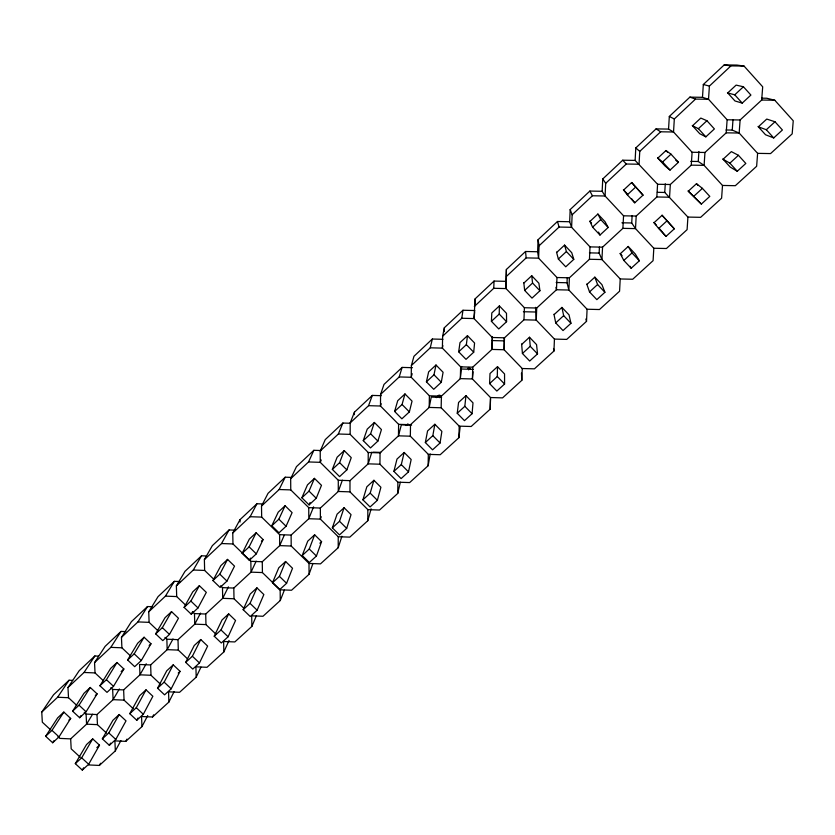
<?xml version="1.0" encoding="UTF-8"?>
<svg xmlns="http://www.w3.org/2000/svg" width="835" height="835" viewBox="0 0 835 835"><rect width="100%" height="100%" fill="white"/><g stroke="black" fill="none" stroke-linecap="round" stroke-linejoin="round"><path stroke-width="1.25" d="M279.6 534.671L279.715 545.62L291.206 546.027L309.002 563.448L320.483 563.865L338.217 547.697L338.227 536.728L320.379 519.13L308.793 518.723L291.112 535.078L279.6 534.671L261.668 517.105L250.145 516.719L232.756 533.022L232.965 543.95L250.844 561.329L262.274 561.746L279.715 545.62L284.203 535.35M290.757 489.905L290.674 478.716L308.543 461.953L320.254 462.329L338.29 480.261L338.279 491.471L320.358 508.045L308.752 507.649L290.757 489.905L279.151 489.519L261.512 506.052L261.668 517.105M400.341 482.192L397.742 493.433L379.528 510.039L367.849 509.642L349.959 491.857L350.001 480.636L368.162 463.842L371.867 452.111M411.624 425.098L401.364 424.785L398.462 435.828L380.05 452.862L368.245 452.497L350.157 434.367L350.199 422.896L354.416 412.208L372.295 395.414L381.303 395.675M354.405 414.692L354.416 412.208M338.227 536.728L349.802 537.135L367.776 520.748L367.849 509.642M368.245 452.497L368.162 463.842L379.946 464.218L397.888 482.192L409.651 482.578L428.125 465.742L430.202 453.927M379.946 464.218L380.05 452.862M412.49 367.692L402.115 367.41L383.985 384.434L380.583 394.412L380.468 406.019L398.608 424.337L410.507 424.691L429.19 407.428L431.257 397.095L441.611 397.387M397.742 493.433L397.888 482.192M398.608 424.337L398.462 435.828L410.34 436.194L428.334 454.365L440.202 454.731L458.926 437.665L460.168 426.539M410.34 436.194L410.507 424.691M461.619 366.481L460.336 378.631L441.402 396.134L429.399 395.8L411.217 377.274L411.384 365.521L413.962 356.284L432.332 339.031L442.926 339.302M506.574 321.705L499.226 314.064L499.372 305.913L491.794 312.979L491.418 321.329L498.766 328.948L506.574 321.705L506.501 313.334L499.372 305.913M428.125 465.742L428.334 454.365M429.399 395.8L429.19 407.428L441.162 407.772L459.198 426.142L471.17 426.497L490.155 409.192L490.542 398.786M504.57 384.017L497.295 376.522L497.493 366.659L489.999 373.548L489.592 383.599L496.846 391.062L504.57 384.017L504.549 373.944L497.493 366.659M441.162 407.772L441.402 396.134M474.844 310.536L462.976 310.255L444.345 327.748L442.633 336.223L442.383 348.122L460.628 366.847L472.725 367.181L491.93 349.427L504.11 349.74L522.251 368.517L534.421 368.84L553.949 351.044L554.44 339.083L536.258 320.108L535.527 307.311M444.272 331.61L444.345 327.748M458.926 437.665L459.198 426.142M460.628 366.847L460.336 378.631L472.412 378.965L490.5 397.533L502.576 397.877L521.823 380.322L522.251 368.517M472.725 367.181L472.412 378.965L473.08 371.752M536.717 308.021L524.401 307.729L506.062 288.576L506.01 281.343L494.038 281.071L475.157 298.815L473.998 318.563L492.285 337.497L504.497 337.81L523.973 319.795L536.258 320.108L536.717 308.021L556.475 289.755L568.865 290.037L587.088 309.242L599.478 309.534L619.57 291.227L620.217 278.963L601.941 259.549L599.144 253.078L599.436 247.045M475.021 304.023L475.157 298.815M490.155 409.192L490.5 397.533M492.285 337.497L491.93 349.427L492.389 336.703M504.497 337.81L504.11 349.74L504.194 338.29M506.01 281.343L506.386 269.475L525.539 251.492L537.615 251.752L538.596 258.161L556.976 277.523L569.397 277.805L589.447 259.278L601.941 259.549L602.557 247.15L622.889 228.352L635.498 228.613L653.815 248.245L666.424 248.517L687.101 229.656L687.915 217.079L664.754 192.457L657.343 192.321M506.386 269.475L506.062 288.576L493.746 288.294L474.311 306.518M523.973 319.795L524.401 307.729M537.615 251.752L538.064 239.728L557.477 221.484L569.658 221.734L571.599 227.308L590.021 246.889L602.557 247.15M538.064 239.728L539.066 245.803L538.596 258.161L526.165 257.89L506.459 276.375M493.746 288.294L494.038 281.071M556.976 277.523L556.475 289.755L555.974 287.323M569.397 277.805L568.865 290.037L567.028 282.752L567.226 277.982M569.658 221.734L570.18 209.564L589.875 191.058L602.16 191.288L605.072 195.995L623.557 215.806L636.197 216.056L656.832 196.976L669.545 197.217L670.328 184.504L691.265 165.142L692.1 152.262L673.532 131.993L668.553 129.091L656.059 128.893L635.8 147.931L635.122 160.414L657.573 184.264L656.832 196.976M570.18 209.564L572.142 214.783L571.599 227.308L559.064 227.047L539.066 245.803M554.44 339.083L566.715 339.407L586.525 321.35L587.088 309.242M589.447 259.278L590.021 246.889M602.16 191.288L602.755 178.961L622.733 160.205L635.122 160.414M602.755 178.961L605.699 183.314L605.072 195.995L592.433 195.766L572.142 214.783M622.889 228.352L623.557 215.806M636.197 216.056L635.498 228.613L631.719 222.976L632.116 215.66M725.97 129.999L732.253 130.093L739.163 133.036L757.616 153.358L756.635 166.28L735.332 185.694L722.505 185.453L704.103 165.361L704.959 152.481L726.21 132.828L727.128 119.781L708.518 99.271L695.524 99.083L674.325 118.977L673.532 131.993L660.652 131.794L639.756 151.385L639.046 164.234L626.292 164.015L605.699 183.314M653.815 248.245L653.085 260.666L632.711 279.245L620.217 278.963M664.754 192.457L665.276 183.804M668.553 129.091L669.315 116.451L689.877 97.142L702.485 97.319L708.518 99.271L709.406 86.078L730.928 65.892L744.037 66.059L762.699 86.809L761.687 100.033L740.113 119.979L739.163 133.036L726.21 132.828M691.265 165.142L704.103 165.361L698.258 161.499L698.916 151.49M702.485 97.319L703.321 84.512L724.185 64.921L736.898 65.078L744.037 66.059M722.505 185.453L721.607 198.198L700.628 217.33L687.915 217.079M732.253 130.093L732.973 119.948M472.078 413.711L472.996 402.867L465.951 395.665L458.572 402.46L457.236 413.273L464.479 420.663L472.078 413.711L464.834 406.301L465.951 395.665M473.706 352.203L474.572 343.008L467.464 335.67L459.991 342.632L458.686 351.806L466.003 359.342L473.706 352.203L466.368 344.646L467.464 335.67M468.665 369.874L468.915 367.452L470.543 369.122M474.729 311.685L473.998 318.563L461.786 318.26L442.633 336.223M461.786 318.26L462.976 310.255M440.066 442.988L441.872 431.392L434.847 424.264L427.562 430.964L425.339 442.54L432.561 449.835L440.066 442.988L432.833 435.661L434.847 424.264M439.554 397.669L439.982 395.237M441.298 382.253L443.093 372.274L435.995 365.01L428.637 371.878L426.414 381.845L433.72 389.298L441.298 382.253L433.991 374.79L435.995 365.01M442.874 345.617L442.383 348.122L430.275 347.809L411.384 365.521M408.492 471.848L411.175 459.521L404.182 452.476L396.99 459.073L393.901 471.378L401.103 478.601L408.492 471.848L401.291 464.604L404.182 452.476M430.275 347.809L432.332 339.031M409.369 411.885L412.052 401.124L404.975 393.943L397.711 400.716L394.611 411.446L401.885 418.815L409.369 411.885L402.073 404.495L404.975 393.943M411.53 376.084L412.177 373.694M377.378 500.301L380.906 487.264L373.923 480.292L366.836 486.805L362.901 499.821L370.082 506.96L377.378 500.301L370.187 493.13L373.923 480.292M367.776 520.748L371.116 508.807M380.583 394.412L399.203 376.94L402.115 367.41M377.89 441.078L381.449 429.576L374.383 422.468L367.223 429.148L363.256 440.64L370.51 447.925L377.89 441.078L370.615 433.783L374.383 422.468M346.682 528.357L351.044 514.631L344.083 507.732L337.089 514.162L332.34 527.856L339.501 534.922L346.682 528.357L339.521 521.27L344.083 507.732M338.217 547.697L341.912 536.227M381.23 403.733L380.468 406.019L368.569 405.674L350.199 422.896M316.423 556.027L321.59 541.633L314.638 534.797L307.75 541.143L302.197 555.505L309.336 562.498L316.423 556.027L309.274 549.012L314.638 534.797M220.597 585.826L222.475 587.631L233.8 588.059L251.022 572.142L262.42 572.57L280.163 589.813L291.551 590.241L309.044 574.292L312.937 563.5M346.849 469.875L351.253 457.643L344.208 450.608L337.142 457.194L332.34 469.406L339.584 476.618L346.849 469.875L339.605 462.653L344.208 450.608M342.36 480.198L338.279 491.471L349.959 491.857M368.569 405.674L372.295 395.414M321.277 516.75L320.379 519.13L320.358 508.045M88.583 764.933L99.365 765.434L115.334 750.884L114.896 740.875L125.761 741.365L141.94 726.627L141.553 716.514L152.502 716.994L168.889 702.058L168.555 691.829L179.588 692.298L196.183 677.175L195.912 666.821L207.028 667.29L223.843 651.958L223.623 641.489L234.833 641.938L251.867 626.417L251.7 615.823L263.004 616.261L280.268 600.522L284.359 590.147M286.582 583.31L292.521 568.27L285.601 561.506L278.796 567.769L272.471 582.778L279.589 589.698L286.582 583.31L279.454 576.369L285.601 561.506M313.574 506.866L308.793 518.723L308.752 507.649M316.246 498.255L321.475 485.323L314.451 478.361L307.478 484.864L301.863 497.775L309.086 504.904L316.246 498.255L309.023 491.116L314.451 478.361M309.086 504.904L310.067 502.524M321.256 459.991L320.254 462.329L320.233 450.994L338.352 434.012L342.882 423.042L350.533 423.272M251.867 626.417L256.449 615.625M257.138 610.218L263.85 594.551L256.94 587.861L250.229 594.029L243.152 609.675L250.249 616.522L257.138 610.218L250.041 603.361L256.94 587.861M320.233 450.994L325.233 439.617L342.882 423.042M286.071 526.248L292.093 512.627L285.1 505.739L278.222 512.158L271.803 525.758L279.005 532.803L286.071 526.248L278.869 519.182L285.1 505.739M223.843 651.958L229.061 640.424M308.543 461.953L313.856 450.305L321.454 450.545M228.112 636.771L235.553 620.489L228.665 613.861L222.037 619.956L214.23 636.207L221.306 642.981L228.112 636.771L221.024 629.976L228.665 613.861M256.178 561.151L251.022 572.142L250.844 561.329M256.314 553.856L263.119 539.567L256.136 532.751L249.352 539.076L242.171 553.344L249.352 560.316L256.314 553.856L249.133 546.862L256.136 532.751M196.183 677.175L200.974 667.155M290.674 478.716L296.446 466.661L313.856 450.305M199.461 662.959L207.623 646.081L200.755 639.527L194.221 645.538L185.694 662.385L192.749 669.085L199.461 662.959L192.394 656.237L200.755 639.527M249.352 560.316L250.427 558.093M279.151 489.519L285.215 477.202L291.498 477.411M228.404 586.869L222.705 598.319L205.713 614.028L194.471 613.589L192.603 611.794M168.889 702.058L174.066 691.724M226.974 581.077L234.52 566.14L227.558 559.398L220.868 565.639L212.935 580.555L220.096 587.454L226.974 581.077L219.803 574.156L227.558 559.398M171.206 688.791L180.068 671.34L173.221 664.848L166.76 670.776L157.544 688.207L164.578 694.845L171.206 688.791L164.161 682.143L173.221 664.848M261.512 506.052L268.035 493.339L285.215 477.202M152.502 716.994L153.63 714.802M141.94 726.627L147.732 715.532M200.546 613.099L194.764 624.152L178.001 639.652L166.843 639.203L164.975 637.429M250.145 516.719L256.95 503.755L263.182 503.964M143.317 714.28L152.857 696.265L146.031 689.846L139.664 695.701L129.769 713.685L136.783 720.261L143.317 714.28L136.293 707.704L146.031 689.846M198.02 607.932L206.308 592.37L199.367 585.69L192.76 591.848L184.107 607.389L191.246 614.216L198.02 607.932L190.881 601.085L199.367 585.69M136.783 720.261L137.994 717.985M125.761 741.365L126.972 739.111M191.246 614.216L192.447 611.971M115.334 750.884L120.898 740.614M232.756 533.022L240 519.673L256.95 503.755M173.022 638.952L167.188 649.651L150.634 664.942L139.57 664.483L139.967 674.816L123.632 689.908L112.652 689.439L110.804 687.706M115.804 739.434L126.012 720.876L119.196 714.52L112.913 720.302L102.361 738.829L109.354 745.331L115.804 739.434L108.8 732.921L119.196 714.52M109.354 745.331L110.575 743.129M214.021 579.49L204.638 570.43L204.377 559.638L221.536 543.543L229.061 529.954L235.24 530.162M99.365 765.434L100.576 763.253M169.463 634.423L178.471 618.244L171.551 611.637L165.027 617.712L155.665 633.869L162.783 640.622L169.463 634.423L162.345 627.649L171.551 611.637M146.24 663.752L139.967 674.816L151.01 675.275L160.247 683.99M204.377 559.638L212.32 545.672L229.061 529.954M88.656 764.265L99.501 745.175L92.706 738.871L86.506 744.58L75.317 763.649L82.289 770.079L88.656 764.265L81.673 757.815L92.706 738.871M82.289 770.079L83.584 767.824M186.048 605.521L176.696 596.566L176.373 585.888L193.302 570.013L201.527 555.807L206.433 555.985M141.292 660.548L150.989 643.785L144.09 637.241L137.66 643.242L127.609 659.984L134.696 666.674L141.292 660.548L134.195 653.847L144.09 637.241M119.374 688.948L113.101 699.647L96.985 714.551L86.088 714.071L84.241 712.349M176.373 585.888L185.005 571.328L201.527 555.807M113.508 686.328L123.872 668.992L116.994 662.52L110.637 668.438L99.918 685.754L106.995 692.372L113.508 686.328L106.431 679.7L116.994 662.52M158.441 631.218L149.11 622.357L148.734 611.804L165.445 596.138L174.348 581.337L180.433 581.567M92.581 714.238L86.579 724.164L70.662 738.881L59.859 738.39L58.012 736.689M148.734 611.804L158.045 596.649L174.348 581.337M86.078 711.775L97.1 693.875L90.243 687.466L83.98 693.311L72.603 711.18L79.659 717.735L86.078 711.775L79.022 705.199L90.243 687.466M130.27 655.705L121.9 647.803L121.461 637.376L137.952 621.908L147.513 606.534L152.346 606.721M79.659 717.735L80.974 715.605M121.461 637.376L131.419 621.658L147.513 606.534M59.014 736.877L70.683 718.434L63.836 712.088L57.657 717.86L45.643 736.272L52.678 742.753L59.014 736.877L51.979 730.375L63.836 712.088M52.678 742.753L54.066 740.572M103.383 680.744L95.033 672.927L94.543 662.614L110.825 647.355L121.033 631.417L125.824 631.604M94.543 662.614L105.137 646.342L121.033 631.417M76.841 705.471L68.512 697.716L67.979 687.529L84.043 672.467L94.877 655.976L98.446 656.122M67.979 687.529L79.179 670.714L94.877 655.976M50.632 729.863L42.334 722.202L41.75 712.119L57.615 697.246L69.054 680.233L72.593 680.379M41.75 712.119L53.555 694.783L69.054 680.233M524.046 282.898L531.728 275.727L538.888 283.232L539.932 290.757L532.01 298.116L524.651 290.403L523.795 282.627M556.768 252.379L564.564 245.104L571.735 252.702L573.791 259.351L565.744 266.814L558.365 259.017L556.517 252.107M597.881 214.042L589.969 221.421L592.589 227.162L599.989 235.052L608.151 227.485L605.072 221.724L597.881 214.042L600.741 219.574L608.151 227.485M631.678 182.521L623.651 190.004L627.325 194.826L634.746 202.811L643.034 195.129L631.678 182.521L643.034 195.129M665.975 150.53L657.823 158.128L662.593 162L670.035 170.079L678.448 162.272L670.996 154.172L665.975 150.53L667.582 152.273M45.643 736.272L51.979 730.375M72.603 711.18L79.022 705.199M99.918 685.754L106.431 679.7M127.609 659.984L134.195 653.847M155.665 633.869L162.345 627.649M184.107 607.389L190.881 601.085M212.935 580.555L219.803 574.156M242.171 553.344L249.133 546.862M271.803 525.758L278.869 519.182M301.863 497.775L309.023 491.116M332.34 469.406L339.605 462.653M363.256 440.64L370.615 433.783M394.611 411.446L402.073 404.495M426.414 381.845L433.991 374.79M458.686 351.806L466.368 344.646M491.418 321.329L499.226 314.064M524.651 290.403L532.563 283.034L531.728 275.727M558.365 259.017L566.401 251.533L564.564 245.104M592.589 227.162L600.741 219.574M627.325 194.826L635.602 187.124M662.593 162L670.996 154.172M706.932 120.72L700.784 118.069L692.518 125.782L698.394 128.673L706.932 120.72L714.395 128.924L705.857 136.846L699.751 133.715L692.257 125.5M743.421 86.757L736.115 85.118L727.713 92.946L734.758 94.825L743.421 86.757L750.905 95.054L742.231 103.102L734.977 100.972L727.462 92.664M68.908 720.073L70.683 718.434M95.315 695.534L97.1 693.875M121.148 671.517L123.872 668.992M149.152 645.497L150.989 643.785M261.418 541.143L263.119 539.567M406.134 425.547L407.971 423.836M436.277 397.648L439.074 395.059M467.777 368.506L468.915 367.452M521.885 344.239L529.484 337.246L536.561 344.615L537.521 353.883L529.693 361.033L522.418 353.487L521.635 343.978M554.221 314.503L561.924 307.416L569.021 314.868L570.963 323.302L563.02 330.566L555.724 322.926L553.97 314.242M587.015 284.338L594.833 277.157L601.952 284.683L604.905 292.281L596.837 299.65L589.52 291.916L586.765 284.077M628.223 246.45L620.29 253.746L623.828 260.447L631.166 268.265L639.349 260.791L635.351 254.07L628.223 246.45L632.001 252.942L639.349 260.791M662.092 215.305L654.055 222.705L658.638 228.508L665.996 236.42L674.304 228.832L662.092 215.305L674.304 228.832M696.473 183.7L688.301 191.205L701.358 204.084L709.792 196.382L702.412 188.355L696.473 183.7L698.06 185.433M75.317 763.649L81.673 757.815M102.361 738.829L108.8 732.921M129.769 713.685L136.293 707.704M157.544 688.207L164.161 682.143M185.694 662.385L192.394 656.237M214.23 636.207L221.024 629.976M243.152 609.675L250.041 603.361M272.471 582.778L279.454 576.369M302.197 555.505L309.274 549.012M332.34 527.856L339.521 521.27M362.901 499.821L370.187 493.13M393.901 471.378L401.291 464.604M425.339 442.54L432.833 435.661M457.236 413.273L464.834 406.301M489.592 383.599L497.295 376.522M522.418 353.487L530.235 346.306L529.484 337.246M555.724 322.926L563.656 315.64L561.924 307.416M589.52 291.916L597.578 284.526L594.833 277.157M623.828 260.447L632.001 252.942M658.638 228.508L666.946 220.889M693.989 196.079L702.412 188.355M738.432 155.31L731.356 151.626L723.068 159.245L729.873 163.159L738.432 155.31L745.822 163.441L737.263 171.269L730.239 167.104L722.818 158.974M774.995 121.764L766.749 119.071L758.347 126.805L766.311 129.738L774.995 121.764L782.405 129.989L773.721 137.942L765.538 134.759L758.086 126.523M96.839 747.617L99.501 745.175M178.22 673.031L180.068 671.34M319.857 543.209L321.59 541.633M761.666 98.165L766.739 98.238L774.755 100.221L793.25 120.793L792.175 133.871L770.559 153.577L757.616 153.358M761.687 100.033L774.755 100.221M727.128 119.781L740.113 119.979M692.1 152.262L704.959 152.481M690.785 161.374L698.258 161.499M657.573 184.264L670.328 184.504M621.918 222.788L631.719 222.976M589.427 252.869L599.144 253.078M556.193 282.501L567.028 282.752M523.409 311.726L535.35 312.008M492.274 340.565L504.11 340.878M461.557 369.028L473.299 369.341M399.203 376.94L411.217 377.274M338.352 434.012L350.157 434.367M373.141 452.152L380.781 452.393M338.29 480.261L350.001 480.636M221.536 543.543L232.965 543.95M193.302 570.013L204.638 570.43M165.445 596.138L176.696 596.566M244.248 608.631L234.009 598.758L222.705 598.319L222.475 587.631M137.952 621.908L149.11 622.357M216.192 634.381L205.974 624.601L194.764 624.152L194.471 613.589M110.825 647.355L121.9 647.803M187.572 658.909L178.314 650.1L167.188 649.651L166.843 639.203M84.043 672.467L95.033 672.927M57.615 697.246L68.512 697.716M133.266 708.748L124.06 700.127L113.101 699.647L112.652 689.439M106.629 733.193L97.455 724.655L86.579 724.164L86.088 714.071M724.185 64.921L730.928 65.892M703.321 84.512L709.406 86.078M689.877 97.142L695.524 99.083M669.315 116.451L674.325 118.977M656.059 128.893L660.652 131.794M675.828 160.33L678.448 162.272M670.035 170.079L665.046 165.967L657.573 157.857M701.358 204.084L688.05 190.933M635.8 147.931L639.756 151.385M80.348 757.324L71.194 748.859L70.662 738.881M530.235 346.306L537.521 353.883M532.563 283.034L539.932 290.757M563.656 315.64L570.963 323.302M566.401 251.533L573.791 259.351M597.578 284.526L604.905 292.281M589.708 221.15L591.566 223.122M620.04 253.485L622.075 255.646M622.733 160.205L626.292 164.015M623.39 189.733L627.649 194.315M653.805 222.434L656.435 225.262M658.815 227.83L665.996 236.42M698.394 128.673L705.857 136.846M729.873 163.159L737.263 171.269M734.758 94.825L742.231 103.102M766.311 129.738L773.721 137.942M631.636 198.761L634.746 202.811M589.875 191.058L592.433 195.766M630.091 266.292L631.166 268.265M598.57 232.067L599.989 235.052M585.857 319.022L586.525 321.35M557.477 221.484L559.064 227.047M553.542 348.498L553.949 351.044M525.539 251.492L526.165 257.89M521.457 373.068L521.823 380.322M96.985 714.551L97.455 724.655M123.632 689.908L124.06 700.127M150.634 664.942L151.01 675.275M178.001 639.652L178.314 650.1M205.713 614.028L205.974 624.601M233.8 588.059L234.009 598.758M240 519.673L240.042 522.042M262.274 561.746L262.42 572.57M280.163 589.813L280.268 600.522M291.112 535.078L291.206 546.027M309.002 563.448L309.044 574.292"/></g></svg>
